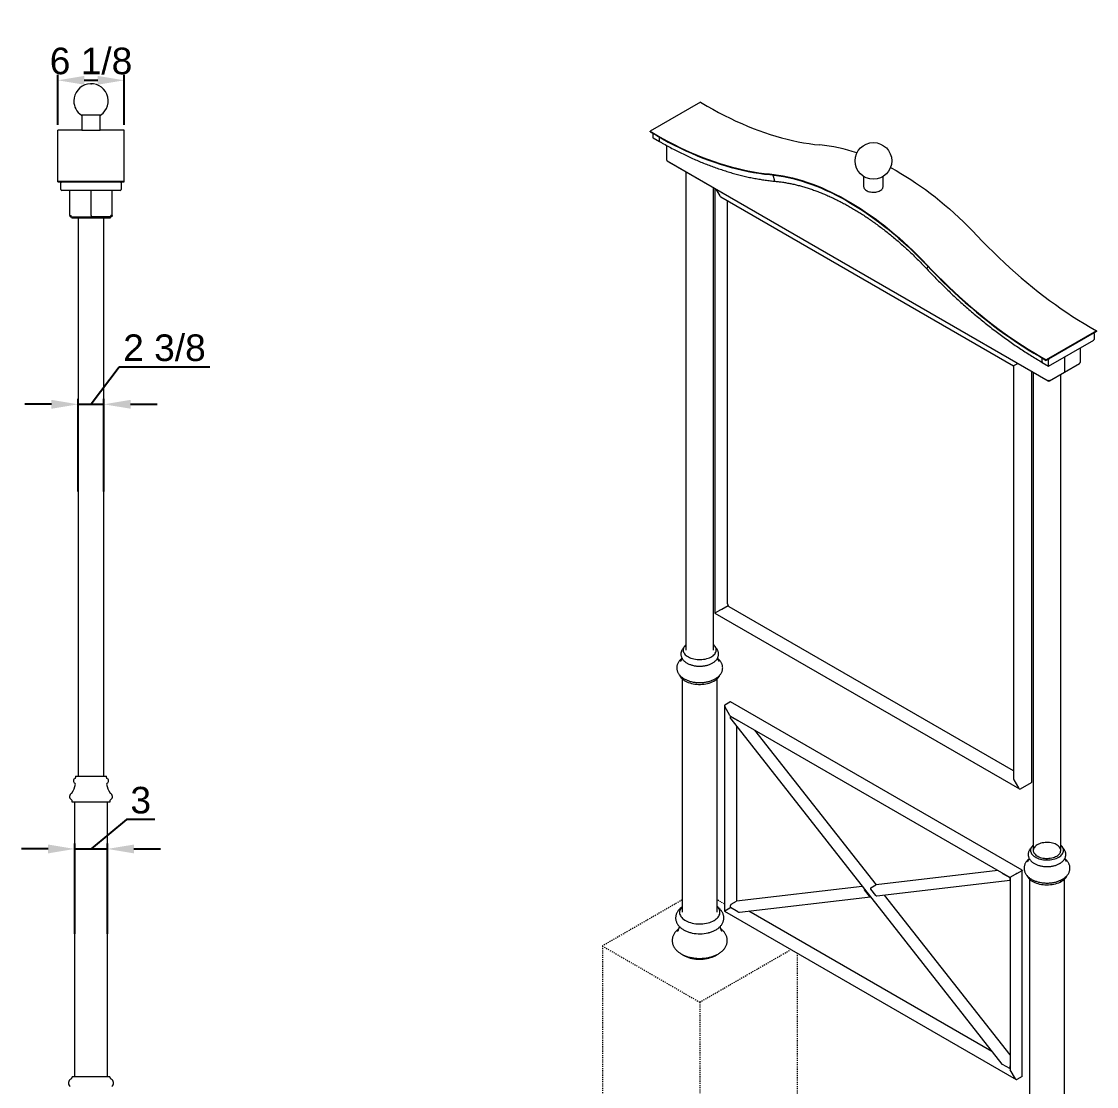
# Model space of a CAD drawing. Header units: inches. Extents: x -6 to 262, y -2 to 177.
# Drawn here: x 158.9 to 257.5, y 79.6 to 177.3 of the extents above; entities that cross this region are included whole.
import ezdxf

# ---------------------------------------------------------------- set-up
doc = ezdxf.new("R2010")
doc.units = ezdxf.units.IN
doc.header["$PDSIZE"] = -1
doc.linetypes.add('HIDDEN', pattern=[1.905, 1.27, -0.635])
for name, color, linetype, lineweight in [('ZANO_R', 7, 'Continuous', 0), ('ZANO_R_przerywana', 250, 'HIDDEN', 0), ('ZANO_W', 1, 'Continuous', 0)]:
    doc.layers.add(name, color=color, linetype=linetype, lineweight=lineweight)
doc.styles.get("Standard").update_dxf_attribs({"font": 'arial.ttf'})
doc.dimstyles.new('amerykanie', dxfattribs={"dimtxt": 50, "dimasz": 50, "dimexe": 0.5, "dimexo": 0.5, "dimgap": 1, "dimtad": 1, "dimdec": 0, "dimzin": 0, "dimlunit": 5, "dimtxsty": 'Standard', "dimcen": 0.09, "dimclrd": 1, "dimclre": 1, "dimclrt": 1, "dimazin": 0, "dimtfac": 1, "dimtdec": 0, "dimtmove": 0, "dimatfit": 3, "dimfxl": 1, "dimtzin": 0, "dimarcsym": 1})

# ---------------------------------------------------------------- blocks, each defined once
blk = doc.blocks.new('*D379')
at = {"layer": 'ZANO_W', "color": 1, "lineweight": -2}
for p, q in [((168.566, 104.144), (165.306, 101.429)), ((171.162, 104.144), (168.566, 104.144)), ((163.808, 93.655), (163.808, 101.929)), ((166.804, 93.655), (166.804, 101.929)), ((161.37, 101.429), (158.933, 101.429)), ((163.808, 101.429), (166.804, 101.429)), ((169.242, 101.429), (171.679, 101.429))]:
    blk.add_line(p, q, dxfattribs=at)
at = {"layer": 'ZANO_W', "color": 1}
for points in [[(161.37, 101.022), (161.37, 101.835), (163.808, 101.429)], [(169.242, 101.835), (169.242, 101.022), (166.804, 101.429)]]:
    blk.add_solid(points, dxfattribs=at)
at = {"layer": 'ZANO_W', "color": 1, "insert": (169.864, 105.889), "char_height": 2.438, "attachment_point": 5}
blk.add_mtext('3', dxfattribs=at)
blk = doc.blocks.new('*D380')
at = {"layer": 'ZANO_W', "color": 1, "lineweight": -2}
for p, q in [((167.882, 145.629), (165.306, 142.217)), ((176.206, 145.629), (167.882, 145.629)), ((161.682, 142.217), (159.244, 142.217)), ((164.119, 134.206), (164.119, 142.717)), ((164.119, 142.217), (166.493, 142.217)), ((166.493, 134.206), (166.493, 142.717)), ((168.931, 142.217), (171.368, 142.217))]:
    blk.add_line(p, q, dxfattribs=at)
at = {"layer": 'ZANO_W', "color": 1}
for points in [[(161.682, 141.811), (161.682, 142.623), (164.119, 142.217)], [(168.931, 142.623), (168.931, 141.811), (166.493, 142.217)]]:
    blk.add_solid(points, dxfattribs=at)
at = {"layer": 'ZANO_W', "color": 1, "insert": (172.044, 147.39), "char_height": 2.4375, "attachment_point": 5}
blk.add_mtext('2 3/8', dxfattribs=at)
blk = doc.blocks.new('*D381')
at = {"layer": 'ZANO_W', "color": 1, "lineweight": -2}
for p, q in [((162.255, 167.849), (162.255, 172.436)), ((164.692, 171.936), (165.92, 171.936)), ((168.357, 167.849), (168.357, 172.436))]:
    blk.add_line(p, q, dxfattribs=at)
at = {"layer": 'ZANO_W', "color": 1}
for points in [[(164.692, 172.342), (164.692, 171.529), (162.255, 171.936)], [(165.92, 171.529), (165.92, 172.342), (168.357, 171.936)]]:
    blk.add_solid(points, dxfattribs=at)
at = {"layer": 'ZANO_W', "color": 1, "insert": (165.306, 173.696), "char_height": 2.4375, "attachment_point": 5}
blk.add_mtext('6 1/8', dxfattribs=at)

msp = doc.modelspace()

# ---------------------------------------------------------------- linework, layer by layer
at = {"layer": 'ZANO_R'}
for p, q in [((221.19629, 169.91945), (216.58358, 167.25659)), ((221.19629, 169.91945), (221.79148, 169.57585)), ((166.19188, 168.74189), (164.4202, 168.74189)), ((164.47138, 168.74189), (164.47138, 167.34851)), ((166.1407, 167.34851), (166.1407, 168.74189)), ((164.47138, 167.34851), (162.25482, 167.34851)), ((162.25482, 165.42774), (162.25482, 167.34851)), ((164.47138, 167.34851), (166.14051, 167.34851)), ((166.14051, 167.34851), (166.1407, 167.34851)), ((168.35726, 167.34851), (166.1407, 167.34851)), ((168.35726, 165.42774), (168.35726, 167.34851)), ((216.58358, 167.20504), (216.58358, 167.25659)), ((216.58358, 167.25659), (217.17877, 166.91299)), ((216.58358, 167.20504), (217.17877, 166.86144)), ((216.80678, 167.07619), (216.80678, 166.71532)), ((216.84165, 166.66671), (217.4194, 166.33318)), ((217.40196, 166.73367), (217.40196, 166.37172)), ((218.06433, 165.97068), (218.06433, 164.65358)), ((162.25482, 162.67306), (162.25482, 165.42774)), ((168.35726, 162.67306), (168.35726, 165.42774)), ((218.12746, 164.54424), (253.06501, 144.37522)), ((218.29475, 164.44767), (218.29475, 164.4388)), ((253.11325, 144.33851), (218.29475, 164.4388)), ((162.25482, 162.614), (162.25482, 162.67306)), ((162.25482, 162.67306), (168.35726, 162.67306)), ((168.35726, 162.614), (168.35726, 162.67306)), ((219.85299, 163.53925), (219.85299, 119.67832)), ((227.81118, 163.26003), (227.97133, 162.7268)), ((236.15094, 163.11459), (236.15094, 162.1894)), ((237.9354, 162.1894), (237.9354, 163.11459)), ((162.25482, 162.614), (168.35726, 162.614)), ((162.5501, 161.90533), (162.5501, 162.53526)), ((167.98324, 161.82659), (162.62884, 161.82659)), ((163.3572, 159.53345), (163.3572, 161.82659)), ((165.30604, 159.53345), (165.30604, 161.82659)), ((167.25488, 159.53345), (167.25488, 161.82659)), ((168.06198, 162.53526), (168.06198, 161.90533)), ((222.39079, 119.67832), (222.39079, 162.07421)), ((222.51336, 162.00345), (222.51336, 123.05935)), ((222.60974, 161.94781), (222.96697, 161.32906)), ((223.05626, 161.23481), (249.89201, 145.74286)), ((223.6812, 123.90547), (223.6812, 160.87404)), ((163.3572, 159.53345), (163.47531, 159.53345)), ((163.47531, 159.41534), (163.47531, 159.4744)), ((163.47531, 159.41534), (163.47809, 159.41534)), ((163.47809, 159.41534), (165.30604, 159.41534)), ((163.53437, 159.41534), (163.53437, 159.29723)), ((167.07772, 159.29723), (163.53437, 159.29723)), ((164.11902, 159.29723), (164.11902, 108.11551)), ((165.30604, 159.53345), (165.30604, 159.41534)), ((167.13399, 159.41534), (165.30604, 159.41534)), ((166.49306, 108.11551), (166.49306, 159.29723)), ((167.07772, 159.41534), (167.07772, 159.29723)), ((167.13677, 159.41534), (167.13399, 159.41534)), ((167.25488, 159.53345), (167.13677, 159.53345)), ((167.13677, 159.41534), (167.13677, 159.4744)), ((242.04302, 154.863), (241.94869, 154.65784)), ((257.50276, 148.96016), (252.89006, 146.2973)), ((257.50276, 148.90862), (252.89006, 146.24576)), ((256.90757, 149.30376), (257.50276, 148.96016)), ((257.50276, 148.96016), (257.50276, 148.90862)), ((253.11325, 145.72756), (257.2447, 148.11259)), ((257.27957, 148.71104), (257.27957, 148.1612)), ((256.02201, 146.08228), (256.02201, 147.40675)), ((249.92899, 145.76422), (250.28623, 145.97051)), ((252.29487, 146.6409), (252.89006, 146.2973)), ((252.29487, 146.58935), (252.89006, 146.24576)), ((252.51806, 146.09963), (252.51806, 146.4605)), ((252.5355, 146.06109), (253.11325, 145.72756)), ((252.89006, 146.2973), (252.89006, 146.24576)), ((253.11325, 146.30587), (253.11325, 146.3746)), ((253.11325, 146.3746), (253.11325, 146.30587)), ((253.11325, 145.75603), (253.11325, 146.30587)), ((254.57507, 145.17408), (255.95888, 145.97294)), ((254.60122, 145.23189), (254.60122, 146.58655)), ((249.89201, 145.74286), (249.89201, 107.8809)), ((251.57298, 107.59758), (251.57298, 145.22768)), ((251.69556, 145.15692), (251.69556, 101.296)), ((253.11325, 145.72756), (253.11325, 145.75603)), ((253.11325, 145.75603), (253.11325, 145.72756)), ((253.19125, 144.37522), (254.57507, 145.17408)), ((254.23335, 101.296), (254.23335, 144.97681)), ((253.11325, 144.37806), (253.11325, 144.33851)), ((253.11325, 144.33851), (253.17099, 144.37184)), ((253.12603, 144.38269), (253.12603, 144.41169)), ((253.13023, 144.38269), (253.13023, 144.41169)), ((222.55034, 123.08071), (222.96697, 123.3213)), ((223.14553, 123.4244), (223.72479, 123.7588)), ((249.89201, 108.60246), (223.82999, 123.64774)), ((222.51336, 123.05935), (250.43491, 106.94058)), ((219.60679, 119.67832), (219.60679, 119.55747)), ((219.60679, 119.55747), (219.60681, 119.55228)), ((222.63699, 119.55747), (222.63699, 119.67832)), ((219.52051, 117.03271), (219.52051, 95.62278)), ((222.72327, 95.62278), (222.72327, 117.03271)), ((223.38871, 114.58961), (223.38871, 95.72908)), ((223.41336, 114.6441), (223.88951, 114.91897)), ((223.88951, 113.68193), (223.41336, 114.50665)), ((250.69763, 99.47144), (223.94903, 114.91308)), ((223.9839, 113.59897), (223.94903, 113.57884)), ((223.94903, 113.39459), (223.94903, 113.57884)), ((223.94903, 113.57884), (224.60701, 113.199)), ((223.94904, 113.6191), (249.57699, 98.8244)), ((223.96045, 113.35393), (248.82762, 81.70373)), ((224.50936, 96.63382), (224.50936, 112.6553)), ((237.31826, 98.14776), (226.16996, 112.33699)), ((163.8887, 108.11551), (163.8887, 107.97705)), ((163.8887, 108.11551), (165.30604, 108.11551)), ((165.30604, 108.11551), (166.72338, 108.11551)), ((166.72338, 107.97705), (166.72338, 108.11551)), ((249.92899, 107.75646), (250.34563, 107.03483)), ((250.52418, 106.93173), (251.536, 107.51585)), ((163.53437, 105.90161), (163.53437, 105.75327)), ((163.53437, 105.75327), (165.30604, 105.75327)), ((163.80799, 105.75327), (163.80799, 80.55611)), ((165.30604, 105.75327), (167.07772, 105.75327)), ((166.80409, 80.55611), (166.80409, 105.75327)), ((167.07772, 105.75327), (167.07772, 105.90161)), ((251.44935, 101.296), (251.44935, 101.17515)), ((251.44935, 101.17515), (251.44944, 101.16595)), ((254.47956, 101.17515), (254.47953, 101.18033)), ((254.47956, 101.17515), (254.47956, 101.296)), ((248.46656, 99.46543), (237.30351, 98.14602)), ((248.88415, 99.18411), (249.54212, 98.80427)), ((249.54212, 98.80427), (249.57699, 98.82439)), ((249.54212, 98.80427), (249.54212, 98.62001)), ((249.57699, 98.8244), (249.57699, 81.25795)), ((249.60164, 98.83864), (250.07779, 99.1136)), ((250.19683, 99.18233), (250.67298, 99.45721)), ((250.69763, 80.61091), (250.69763, 99.47144)), ((251.36308, 98.65039), (251.36308, 77.24045)), ((254.56583, 77.24045), (254.56583, 98.65039)), ((236.02761, 97.99521), (224.50389, 96.63317)), ((236.6879, 97.10071), (236.22644, 97.68804)), ((237.26471, 97.16889), (236.80326, 97.75621)), ((236.8051, 97.86399), (237.28125, 98.13886)), ((237.35964, 97.12268), (249.57699, 98.5667)), ((224.00855, 96.3515), (224.4847, 96.62638)), ((224.75654, 95.63306), (236.76808, 97.05276)), ((249.57699, 82.54522), (238.05874, 97.20531)), ((219.2701, 95.62278), (219.2701, 95.57471)), ((222.97368, 95.57471), (222.97368, 95.62278)), ((223.38871, 95.72908), (250.13732, 80.28744)), ((223.41336, 95.74332), (223.88951, 96.01829)), ((223.94903, 96.05266), (223.94903, 96.23691)), ((224.60701, 95.67282), (223.94903, 96.05266)), ((247.91638, 82.86353), (225.61978, 95.73509)), ((249.54212, 81.27808), (248.88415, 81.65793)), ((249.54212, 81.46234), (249.54212, 81.27808)), ((249.54212, 81.27808), (249.57699, 81.29821)), ((250.07779, 80.35028), (249.60164, 81.17499)), ((163.57374, 80.55611), (163.57374, 80.50105)), ((163.57374, 80.55611), (165.30604, 80.55611)), ((165.30604, 80.55611), (167.03834, 80.55611)), ((167.03834, 80.50105), (167.03834, 80.55611)), ((250.67298, 80.55642), (250.19683, 80.28155))]:
    msp.add_line(p, q, dxfattribs=at)
at = {"layer": 'ZANO_R', "flags": 128}
for points in [[(221.79148, 169.57585), (222.32254, 169.27536), (222.8534, 168.98718), (223.38384, 168.7114), (223.91365, 168.44815), (224.44262, 168.19752), (224.97055, 167.95962), (225.49722, 167.73454), (226.02243, 167.52236), (226.54597, 167.32318), (227.06764, 167.13707), (227.58723, 166.9641), (228.10452, 166.80434), (228.61933, 166.65786), (229.13145, 166.52471), (229.64066, 166.40494), (230.14679, 166.29861), (230.64961, 166.20575), (231.14894, 166.1264), (231.64458, 166.06059), (232.13633, 166.00835)], [(217.17877, 166.91299), (217.70983, 166.6125), (218.24069, 166.32432), (218.77113, 166.04854), (219.30094, 165.78529), (219.82991, 165.53466), (220.35784, 165.29676), (220.88451, 165.07168), (221.40972, 164.8595), (221.93327, 164.66032), (222.45493, 164.47421), (222.97452, 164.30124), (223.49182, 164.14148), (224.00662, 163.995), (224.51874, 163.86185), (225.02796, 163.74208), (225.53408, 163.63575), (226.0369, 163.54289), (226.53623, 163.46354), (227.03187, 163.39773), (227.52363, 163.34549)], [(217.17877, 166.86144), (217.71072, 166.56045), (218.24246, 166.27179), (218.77379, 165.99555), (219.30448, 165.73186), (219.83434, 165.48081), (220.36315, 165.24252), (220.8907, 165.01706), (221.41679, 164.80453), (221.9412, 164.60501), (222.46374, 164.41859), (222.98419, 164.24533), (223.50235, 164.08531), (224.01802, 163.93858), (224.53099, 163.8052), (225.04106, 163.68524), (225.54803, 163.57873), (226.05169, 163.48571), (226.55186, 163.40623), (227.04832, 163.34031), (227.5409, 163.28799)], [(238.6114, 163.93006), (238.67636, 163.8954), (239.12509, 163.64883), (239.57396, 163.38971), (240.02269, 163.11818), (240.47104, 162.8344), (240.91873, 162.53855), (241.36552, 162.23079), (241.81114, 161.91129), (242.25533, 161.58025), (242.69783, 161.23785), (243.1384, 160.8843), (243.57677, 160.5198), (244.01269, 160.14456), (244.4459, 159.75879), (244.87617, 159.36273), (245.30323, 158.9566), (245.72683, 158.54064), (246.14675, 158.11508), (246.56272, 157.68018)], [(227.52363, 163.34549), (227.9396, 163.30012), (228.35951, 163.24086), (228.78312, 163.16774), (229.21018, 163.0808), (229.64044, 162.98009), (230.07365, 162.86567), (230.50957, 162.73761), (230.94794, 162.59598), (231.38851, 162.44087), (231.83101, 162.27236), (232.27521, 162.09055), (232.72082, 161.89554), (233.16761, 161.68746), (233.6153, 161.46642), (234.06365, 161.23254), (234.51238, 160.98597), (234.96125, 160.72685), (235.40999, 160.45532), (235.85833, 160.17154), (236.30603, 159.87569), (236.75281, 159.56793), (237.19843, 159.24843), (237.64262, 158.91739), (238.08513, 158.57499), (238.52569, 158.22144), (238.96406, 157.85694), (239.39998, 157.4817), (239.8332, 157.09593), (240.26346, 156.69987), (240.69052, 156.29374), (241.11413, 155.87778), (241.53404, 155.45222), (241.95001, 155.01732)], [(227.5409, 163.28799), (227.95587, 163.24273), (228.37478, 163.18361), (228.79737, 163.11066), (229.22341, 163.02393), (229.65264, 162.92346), (230.08482, 162.80932), (230.51969, 162.68156), (230.95701, 162.54027), (231.39653, 162.38553), (231.83797, 162.21742), (232.2811, 162.03605), (232.72565, 161.84151), (233.17137, 161.63393), (233.61799, 161.41341), (234.06526, 161.1801), (234.51292, 160.93412), (234.96071, 160.67561), (235.40837, 160.40473), (235.85565, 160.12164), (236.30227, 159.82649), (236.74799, 159.51947), (237.19254, 159.20074), (237.63566, 158.87049), (238.07711, 158.52891), (238.51662, 158.17621), (238.95394, 157.81258), (239.38882, 157.43823), (239.82099, 157.05339), (240.25023, 156.65828), (240.67626, 156.25312), (241.09886, 155.83815), (241.51776, 155.41361), (241.93274, 154.97975)], [(236.15094, 162.1894), (236.15634, 162.13282), (236.17672, 162.06648), (236.21192, 162.00225), (236.26135, 161.94121), (236.32415, 161.88443), (236.39926, 161.83286)], [(236.39926, 161.83286), (236.48538, 161.78739), (236.58105, 161.7488), (236.68463, 161.71774), (236.79434, 161.69476), (236.9083, 161.68024), (237.02458, 161.67444), (237.14117, 161.67744), (237.25609, 161.68921), (237.36736, 161.70953), (237.47308, 161.73806), (237.57145, 161.77432), (237.66079, 161.81768), (237.73955, 161.86739), (237.8064, 161.92262), (237.86019, 161.98241), (237.9, 162.04575), (237.92515, 162.11154), (237.9352, 162.17866), (237.9354, 162.1894)], [(246.56272, 157.68018), (247.05447, 157.16465), (247.55011, 156.6582), (248.04944, 156.16104), (248.55227, 155.67335), (249.05839, 155.19533), (249.56761, 154.72716), (250.07972, 154.26904), (250.59453, 153.82114), (251.11183, 153.38364), (251.63141, 152.95671), (252.15308, 152.54052), (252.67662, 152.13523), (253.20183, 151.74101), (253.7285, 151.35801), (254.25643, 150.98638), (254.7854, 150.62626), (255.31521, 150.27781), (255.84565, 149.94115), (256.37651, 149.61643), (256.90757, 149.30376)], [(241.93274, 154.97975), (242.42531, 154.46337), (242.92178, 153.95607), (243.42194, 153.45808), (243.92561, 152.96957), (244.43258, 152.49075), (244.94264, 152.02181), (245.45561, 151.56292), (245.97128, 151.11427), (246.48944, 150.67604), (247.00989, 150.2484), (247.53243, 149.83151), (248.05685, 149.42555), (248.58293, 149.03067), (249.11049, 148.64703), (249.6393, 148.27478), (250.16915, 147.91407), (250.69985, 147.56503), (251.23117, 147.22781), (251.76291, 146.90254), (252.29487, 146.58935)], [(241.95001, 155.01732), (242.44176, 154.50179), (242.9374, 153.99534), (243.43673, 153.49818), (243.93956, 153.01049), (244.44568, 152.53247), (244.9549, 152.0643), (245.46701, 151.60618), (245.98182, 151.15828), (246.49912, 150.72078), (247.0187, 150.29385), (247.54037, 149.87766), (248.06391, 149.47237), (248.58912, 149.07815), (249.11579, 148.69515), (249.64372, 148.32352), (250.17269, 147.9634), (250.7025, 147.61495), (251.23294, 147.27829), (251.7638, 146.95357), (252.29487, 146.6409)], [(241.94694, 154.63448), (241.94593, 154.6358), (241.94441, 154.64129), (241.94534, 154.64873), (241.94869, 154.65784)], [(241.94869, 154.65784), (241.94534, 154.64873), (241.94441, 154.64129), (241.94593, 154.6358), (241.94695, 154.63448)], [(219.85299, 120.15626), (219.78236, 120.08702), (219.71853, 120.00799), (219.66864, 119.92569), (219.6332, 119.84093), (219.61255, 119.75455), (219.60691, 119.66742), (219.61631, 119.58039), (219.64069, 119.49434), (219.67978, 119.41011), (219.7332, 119.32855), (219.80043, 119.25047), (219.88079, 119.17664), (219.97348, 119.1078), (220.07759, 119.04462), (220.19208, 118.98775), (220.31581, 118.93773), (220.44754, 118.89508), (220.58599, 118.86021), (220.72975, 118.83347), (220.87742, 118.81513), (221.02751, 118.80537), (221.17854, 118.80428), (221.32901, 118.81188), (221.47742, 118.82809), (221.6223, 118.85275), (221.7622, 118.88562), (221.89574, 118.92636), (222.02159, 118.97458), (222.13849, 119.02979), (222.2453, 119.09145), (222.34094, 119.15894), (222.42446, 119.23159), (222.49504, 119.30868), (222.55197, 119.38944), (222.59469, 119.47308), (222.62277, 119.55875), (222.63593, 119.64562), (222.63405, 119.7328), (222.61714, 119.81945), (222.58536, 119.9047), (222.53905, 119.98769), (222.47865, 120.06761), (222.40476, 120.14366), (222.39079, 120.15626)], [(219.2751, 117.37413), (219.29997, 117.3179), (219.3528, 117.22611), (219.41948, 117.13738), (219.49948, 117.0524), (219.59218, 116.97183), (219.69685, 116.8963), (219.81267, 116.82641), (219.93874, 116.76271), (220.07407, 116.70568), (220.2176, 116.65579), (220.3682, 116.61341), (220.52471, 116.57888), (220.68589, 116.55247), (220.85048, 116.53439), (221.01719, 116.52478), (221.18473, 116.52371), (221.35177, 116.53119), (221.51701, 116.54716), (221.67917, 116.57151), (221.83696, 116.60403), (221.98915, 116.64447), (222.13456, 116.69253), (222.27204, 116.74781), (222.40052, 116.80989), (222.51899, 116.87828), (222.62653, 116.95245), (222.72229, 117.03182), (222.80552, 117.11576), (222.87558, 117.20362), (222.93192, 117.29471), (222.97391, 117.38783)], [(251.69556, 101.77394), (251.66188, 101.74273), (251.59131, 101.66564), (251.53437, 101.58488), (251.49166, 101.50124), (251.46358, 101.41557), (251.45041, 101.3287), (251.45229, 101.24151), (251.46921, 101.15487), (251.50098, 101.06962), (251.54729, 100.98663), (251.6077, 100.90671), (251.68158, 100.83066), (251.76822, 100.75923), (251.86674, 100.69314), (251.97617, 100.63304), (252.09543, 100.57953), (252.22332, 100.53314), (252.35858, 100.49433), (252.49986, 100.46349), (252.64575, 100.44092), (252.79482, 100.42685), (252.94557, 100.42142), (253.0965, 100.42468), (253.24613, 100.4366), (253.39295, 100.45706), (253.53552, 100.48586), (253.67241, 100.52271), (253.80227, 100.56724), (253.9238, 100.61902), (254.03579, 100.67753)], [(253.85724, 100.78061), (253.94853, 100.83935), (254.02828, 100.90345), (254.09557, 100.97215), (254.14959, 101.04465), (254.18972, 101.12009), (254.21548, 101.1976), (254.22658, 101.27626), (254.22287, 101.35515), (254.20442, 101.43335), (254.17142, 101.50994), (254.12428, 101.58402), (254.06354, 101.65472), (253.98991, 101.72122), (253.90426, 101.78273), (253.80759, 101.83854), (253.70104, 101.88798), (253.58585, 101.93049), (253.46337, 101.96555), (253.33505, 101.99277), (253.20238, 102.01181), (253.06692, 102.02247), (252.93026, 102.02461), (252.794, 102.0182), (252.65974, 102.00333), (252.52906, 101.98016), (252.40347, 101.94898), (252.28447, 101.91014), (252.17343, 101.86409), (252.07167, 101.81139), (251.98038, 101.75265), (251.90062, 101.68855), (251.83334, 101.61985), (251.77932, 101.54735), (251.73919, 101.4719), (251.71343, 101.3944), (251.70233, 101.31574), (251.70603, 101.23684), (251.72449, 101.15865), (251.75748, 101.08206), (251.80463, 101.00798), (251.86537, 100.93727), (251.939, 100.87078), (252.02465, 100.80927), (252.12131, 100.75346), (252.22787, 100.70401), (252.34306, 100.66151), (252.46553, 100.62644), (252.59386, 100.59923), (252.72653, 100.58018), (252.86198, 100.56953), (252.99864, 100.56739), (253.1349, 100.5738), (253.26916, 100.58867), (253.39985, 100.61183), (253.52543, 100.64302), (253.64444, 100.68186), (253.75548, 100.7279), (253.85724, 100.78061)], [(254.03579, 100.67753), (254.13714, 100.74218), (254.22683, 100.81234), (254.30398, 100.8873), (254.36781, 100.96633), (254.4177, 101.04863), (254.45314, 101.13339), (254.47379, 101.21977), (254.47944, 101.3069), (254.47003, 101.39393), (254.44566, 101.47998), (254.40656, 101.56421), (254.35314, 101.64576), (254.28591, 101.72385), (254.23335, 101.77394)], [(254.76421, 100.2528), (254.7096, 100.34259), (254.6405, 100.4305)], [(250.67298, 99.45721), (250.68241, 99.46265), (250.68975, 99.46689), (250.69476, 99.46978), (250.69731, 99.47125), (250.69763, 99.47144)], [(251.119, 98.98845), (251.12145, 98.9824), (251.16719, 98.88935), (251.22701, 98.799), (251.30042, 98.71206), (251.38685, 98.6292), (251.48563, 98.55108), (251.59598, 98.4783), (251.71705, 98.41144), (251.84787, 98.35101), (251.98744, 98.2975), (252.13465, 98.25131), (252.28836, 98.21282), (252.44735, 98.18232), (252.6104, 98.16006), (252.77622, 98.1462), (252.9435, 98.14085), (253.11096, 98.14406), (253.27726, 98.1558), (253.44112, 98.17598), (253.60125, 98.20444), (253.75639, 98.24096), (253.90534, 98.28525), (254.04692, 98.33697), (254.18003, 98.39571), (254.30363, 98.46101)], [(254.30363, 98.46101), (254.41674, 98.53236), (254.51849, 98.6092), (254.60808, 98.69093), (254.6848, 98.77692), (254.74806, 98.86648), (254.79736, 98.95892), (254.81358, 98.99782)], [(219.52051, 96.1596), (219.51131, 96.15034), (219.43587, 96.06488), (219.37401, 95.97585), (219.32623, 95.88398), (219.2929, 95.79001), (219.27429, 95.69469), (219.27056, 95.59879), (219.28174, 95.50308), (219.30773, 95.40834), (219.34833, 95.31533), (219.40321, 95.22479), (219.47193, 95.13745), (219.55393, 95.05402), (219.64856, 94.97518), (219.75505, 94.90154), (219.87254, 94.83371), (220.00009, 94.77224), (220.13668, 94.71761), (220.28119, 94.67027), (220.43248, 94.63061), (220.58932, 94.59892), (220.75044, 94.57549), (220.91455, 94.56048), (221.08034, 94.55403), (221.24646, 94.55618), (221.41157, 94.56692), (221.57436, 94.58616), (221.7335, 94.61375), (221.88771, 94.64946), (222.03576, 94.69301), (222.17646, 94.74404), (222.30866, 94.80215), (222.4313, 94.86687), (222.54341, 94.93767), (222.64406, 95.01399), (222.73247, 95.09521), (222.8079, 95.18067), (222.86976, 95.2697), (222.91755, 95.36157), (222.95088, 95.45554), (222.96949, 95.55086), (222.97321, 95.64676), (222.96204, 95.74247), (222.93604, 95.83721), (222.89544, 95.93022), (222.84056, 96.02076), (222.77185, 96.1081), (222.72327, 96.1596)], [(219.48379, 91.76738), (219.54342, 91.72656), (219.66541, 91.65313), (219.79761, 91.58585), (219.93909, 91.52519), (220.08888, 91.47158), (220.24591, 91.42539), (220.40908, 91.38695), (220.57725, 91.35652), (220.74925, 91.33433), (220.92386, 91.32052), (221.09985, 91.31519), (221.276, 91.31839), (221.45108, 91.33008), (221.62384, 91.35019), (221.79308, 91.37858), (221.95761, 91.41504), (222.11628, 91.45932), (222.26798, 91.51111), (222.41163, 91.57005), (222.54624, 91.63572), (222.67086, 91.70766), (222.75339, 91.76268)]]:
    msp.add_lwpolyline(points, dxfattribs=at)
at = {"layer": 'ZANO_R'}
msp.add_circle((237.04317, 164.54215), 1.68345, dxfattribs=at)
for centre, radius, start, end in [((165.30604, 170.04395), 1.57482, 304.2288663, 180), ((165.30604, 170.04395), 1.57482, 180, 235.7711337), ((217.442, 166.36662), 0.04036, 172.7441705, 235.9436491), ((217.44411, 166.36757), 0.04235, 174.3804169, 234.2928276), ((230.64497, 151.00212), 15.08016, 71.1167445, 84.3244065), ((218.12752, 164.65988), 0.0635, 185.6947992, 245.6253417), ((228.03355, 162.74004), 0.06361, 192.0217091, 260.0302528), ((228.03343, 162.73998), 0.06348, 191.9840848, 260.6349042), ((162.62884, 162.53526), 0.07874, 90, 180), ((162.62884, 161.90533), 0.07874, 180, 270), ((167.98324, 162.53526), 0.07874, 0, 90), ((167.98324, 161.90533), 0.07874, 270, 0), ((252.5581, 146.09453), 0.04036, 172.7425589, 235.9596984), ((252.55931, 146.09508), 0.0415, 173.7011526, 234.986667), ((255.95883, 146.08858), 0.0635, 294.3746583, 354.3052008), ((254.54116, 145.22424), 0.06054, 304.0563508, 7.2558296), ((253.12813, 144.60533), 0.19406, 242.6096722, 297.3903278), ((224.00425, 123.92017), 0.32339, 182.6054785, 237.3945217), ((220.12091, 118.21111), 0.9043, 138.3367336, 152.3645956), ((222.14026, 118.2232), 0.88329, 27.4176059, 41.9088114), ((163.93201, 107.68243), 0.24016, 112.5020228, 245.3282339), ((163.79889, 107.39264), 0.07874, 348.8092143, 65.3282339), ((163.80996, 107.97705), 0.07874, 292.5020228, 0), ((166.80212, 107.97705), 0.07874, 180, 247.4979772), ((166.81319, 107.39264), 0.07874, 114.6717661, 191.1907857), ((166.68007, 107.68243), 0.24016, 294.6717661, 67.4979772), ((163.6574, 106.2454), 0.31989, 116.2995926, 239.5907609), ((163.48078, 106.60277), 0.07874, 296.2995926, 327.3176497), ((161.55882, 107.83581), 2.36223, 327.3176497, 348.8092143), ((169.05326, 107.83581), 2.36223, 191.1907857, 212.6823503), ((167.1313, 106.60277), 0.07874, 212.6823503, 243.7004074), ((166.95468, 106.2454), 0.31989, 300.4092391, 63.7004074), ((163.45562, 105.90161), 0.07874, 0, 59.5907609), ((167.15646, 105.90161), 0.07874, 120.4092391, 180), ((251.96033, 99.83124), 0.90033, 138.3454122, 153.0111776), ((221.12121, 97.07244), 3.42135, 258.6567817, 282.7431421), ((163.638, 79.96556), 0.39892, 115.9948018, 234.6753902), ((163.37688, 80.50105), 0.19685, 295.9948018, 0), ((167.2352, 80.50105), 0.19685, 180, 244.0051982), ((166.97408, 79.96556), 0.39892, 305.3246098, 64.0051982)]:
    msp.add_arc(centre, radius, start, end, dxfattribs=at)
for centre, major_axis, ratio, start_param, end_param in [((216.92581, 166.71532), (0.11904, 0), 0.57738155, 3.14159265, 3.92707208), ((216.92581, 166.71532), (0.11904, 0), 0.57738155, 3.14159265, 3.92707208), ((223.05625, 161.3806), (-0.08928, 0.15463), 0.57733463, 1.57075569, 2.35623512), ((223.05625, 161.3806), (-0.08928, 0.15463), 0.57733463, 1.57075569, 2.35623512), ((257.16053, 148.71104), (0.11904, 0), 0.57738155, 0, 0.78547943), ((257.16053, 148.71104), (0.11904, 0), 0.57738155, 0, 0.78547943), ((257.16053, 148.1612), (0.11904, 0), 0.57738155, 5.49770588, 6.28318531), ((257.16053, 148.1612), (0.11904, 0), 0.57738155, 5.49770588, 6.28318531), ((250.01827, 145.81576), (0.12626, 0.0729), 0.00007037, 2.35615387, 3.14155203), ((250.01827, 145.81576), (0.12626, 0.0729), 0.00007037, 2.35615386, 3.14163329), ((223.05625, 123.37284), (0.12626, 0.0729), 0.00007037, 0.78535753, 2.35615386), ((223.05625, 123.37284), (0.12626, 0.0729), 0.00007037, 0.78535753, 2.35615386), ((222.63962, 123.13225), (0.12626, 0.0729), 0.00007037, 2.35615386, 3.14163329), ((222.63962, 123.13225), (0.12626, 0.0729), 0.00007037, 2.35615386, 3.14155202), ((223.47288, 114.54101), (-0.05952, 0.10309), 0.57733463, 6.28314468, 7.853941), ((223.47288, 114.54101), (-0.05952, 0.10309), 0.57733463, 6.28314468, 7.853941), ((223.94903, 114.81588), (-0.05952, 0.10309), 0.57733463, 5.49782778, 6.28314468), ((223.94903, 114.81588), (-0.05952, 0.10309), 0.57733463, 5.49782778, 6.28314468), ((223.94903, 113.71629), (-0.05952, 0.10309), 0.57733463, 1.57075569, 2.35623512), ((223.94903, 113.71629), (-0.05952, 0.10309), 0.57733463, 1.57075569, 2.35623512), ((224.00855, 113.42895), (0.03529, 0.08498), 0.56398912, 2.2054729, 2.83516276), ((224.66653, 113.23336), (0.12794, -0.05313), 0.41306233, 4.40595909, 5.54972913), ((250.01827, 107.808), (-0.08928, 0.15463), 0.57733463, 0.78535753, 1.57075569), ((250.01827, 107.808), (-0.08928, 0.15463), 0.57733463, 0.78535753, 1.57075569), ((251.44672, 107.67048), (-0.08928, 0.15463), 0.57733463, 3.14155202, 3.92695018), ((251.44672, 107.67048), (-0.08928, 0.15463), 0.57733463, 3.14155202, 3.92695018), ((250.4349, 107.08637), (-0.08928, 0.15463), 0.57733463, 1.57075569, 3.14155202), ((250.4349, 107.08637), (-0.08928, 0.15463), 0.57733463, 1.57075569, 3.14155202), ((248.94366, 99.21847), (0.12794, -0.05313), 0.41306233, 3.26218905, 4.40595909), ((249.60164, 98.65437), (0.03529, 0.08498), 0.56398912, 2.2054729, 3.34919064), ((249.66116, 98.873), (0.08417, 0.0486), 0.00007037, 2.35615385, 3.14155201), ((249.66116, 98.873), (0.08417, 0.0486), 0.00007037, 2.35615385, 3.14163328), ((250.13731, 99.14796), (0.08417, 0.0486), 0.00007037, 0.78535754, 2.35615385), ((250.13731, 99.14796), (0.08417, 0.0486), 0.00007037, 0.78535753, 2.35615386), ((250.61346, 99.42284), (0.08417, 0.0486), 0.00007037, 0.00004063, 0.78535753), ((236.28596, 97.7224), (0.069, -0.06445), 0.71246793, 3.46130321, 4.49846944), ((236.86278, 97.79057), (0.069, -0.06445), 0.71246793, 2.92767311, 4.49846944), ((237.33893, 98.06545), (0.069, -0.06445), 0.71246793, 2.59942643, 2.92767311), ((224.4847, 96.54615), (0.03529, 0.08498), 0.56398912, 0.30642989, 0.63467657), ((236.74741, 97.13507), (0.069, -0.06445), 0.71246793, 4.49846944, 5.53563567), ((237.32423, 97.20325), (0.069, -0.06445), 0.71246793, 4.49846944, 5.74101909), ((223.47288, 95.77768), (0.08417, 0.0486), 0.00007037, 2.35615385, 3.14163328), ((223.47288, 95.77768), (0.08417, 0.0486), 0.00007037, 2.35615385, 3.14155202), ((223.94903, 96.05265), (0.08417, 0.0486), 0.00007037, 1.57072203, 2.35615385), ((223.94903, 96.05265), (0.08417, 0.0486), 0.00007037, 1.57072203, 2.35615385), ((224.00855, 96.27127), (0.03529, 0.08498), 0.56398912, 0.63467657, 2.2054729), ((224.66653, 95.70718), (0.12794, -0.05313), 0.41306233, 4.40595909, 5.64850874), ((248.94366, 81.69228), (0.12794, -0.05313), 0.41306233, 3.77626922, 4.40595909), ((249.60164, 81.4967), (0.03529, 0.08498), 0.56398912, 1.06175516, 2.2054729), ((249.66116, 81.20935), (-0.05952, 0.10309), 0.57733463, 0.78535753, 1.57075569), ((249.66116, 81.20935), (-0.05952, 0.10309), 0.57733463, 0.78535753, 1.57075569), ((250.13731, 80.38464), (-0.05952, 0.10309), 0.57733463, 1.57075569, 3.14155202), ((250.13731, 80.38464), (-0.05952, 0.10309), 0.57733463, 1.57075569, 3.14155202), ((250.61346, 80.65951), (-0.05952, 0.10309), 0.57733463, 3.14155202, 3.92695018), ((250.61346, 80.65951), (-0.05952, 0.10309), 0.57733463, 3.14155202, 3.92695018)]:
    msp.add_ellipse(centre, major_axis=major_axis, ratio=ratio, start_param=start_param, end_param=end_param, dxfattribs=at)
for points, knots in [([(217.4194, 166.33318), (217.50851, 166.28205), (217.76689, 166.13376), (218.19453, 165.89666), (218.7021, 165.62557), (219.20925, 165.36573), (219.71583, 165.11705), (220.22164, 164.87965), (220.72652, 164.65363), (221.2303, 164.43904), (221.7328, 164.23597), (222.23384, 164.04449), (222.73326, 163.86467), (223.23089, 163.69657), (223.72655, 163.54024), (224.22007, 163.39575), (224.71129, 163.26314), (225.20002, 163.14246), (225.68611, 163.03375), (226.16937, 162.93706), (226.64968, 162.85237), (227.12676, 162.77996), (227.58483, 162.72089), (227.88227, 162.69133), (228.02307, 162.67734)], [0, 0, 0, 0, 0.024571071, 0.07124936, 0.117928453, 0.164607723, 0.211287093, 0.257966455, 0.304645697, 0.351324707, 0.398003357, 0.444681505, 0.491358996, 0.538035659, 0.584711307, 0.631385738, 0.678058734, 0.72473006, 0.771399468, 0.818066695, 0.864731465, 0.911393492, 0.958052482, 1, 1, 1, 1]), ([(218.10131, 164.60204), (218.1027, 164.58899), (218.10549, 164.5629), (218.12084, 164.55005), (218.12851, 164.54363)], [0, 0, 0, 0, 0.50003148, 1, 1, 1, 1]), ([(228.02307, 162.67734), (228.08939, 162.67086), (228.28191, 162.65205), (228.60342, 162.61169), (228.98853, 162.55232), (229.37685, 162.48077), (229.76811, 162.39729), (230.16212, 162.30187), (230.55868, 162.19457), (230.95758, 162.07544), (231.35861, 161.94455), (231.76157, 161.80195), (232.16624, 161.64773), (232.57243, 161.48196), (232.97991, 161.30472), (233.38847, 161.11611), (233.79791, 160.91622), (234.20801, 160.70516), (234.61854, 160.48302), (235.02931, 160.24994), (235.44009, 160.00602), (235.85067, 159.7514), (236.26083, 159.4862), (236.67036, 159.21056), (237.07905, 158.92462), (237.48667, 158.62854), (237.89302, 158.32247), (238.29788, 158.00656), (238.70105, 157.68097), (239.1023, 157.34589), (239.50143, 157.00148), (239.89823, 156.64792), (240.29249, 156.28539), (240.684, 155.91409), (241.07257, 155.53422), (241.45795, 155.1459), (241.74878, 154.84435), (241.91112, 154.67242), (241.94694, 154.63449)], [0, 0, 0, 0, 0.01510302, 0.04385019, 0.07259461, 0.1013353, 0.13007269, 0.15880719, 0.18753919, 0.21626906, 0.24499713, 0.27372373, 0.30244914, 0.33117362, 0.35989739, 0.38862068, 0.41734365, 0.44606647, 0.47478926, 0.50351211, 0.53223513, 0.56095842, 0.58968205, 0.61840607, 0.64713054, 0.67585549, 0.70458096, 0.73330697, 0.76203353, 0.79076065, 0.81948833, 0.84821656, 0.87694535, 0.90567468, 0.93440454, 0.96313491, 0.99186577, 1, 1, 1, 1]), ([(241.94694, 154.63449), (242.02914, 154.54754), (242.26749, 154.29541), (242.66475, 153.88419), (243.1397, 153.40365), (243.61795, 152.93154), (244.09926, 152.4679), (244.58349, 152.01292), (245.07047, 151.56674), (245.56003, 151.12953), (246.05201, 150.70143), (246.54624, 150.28258), (247.04254, 149.87314), (247.54075, 149.47325), (248.0407, 149.08303), (248.54222, 148.70263), (249.04513, 148.33218), (249.54926, 147.97181), (250.05445, 147.62163), (250.56051, 147.28178), (251.06728, 146.95232), (251.57458, 146.6336), (252.06405, 146.33587), (252.38441, 146.14915), (252.5355, 146.06109)], [0, 0, 0, 0, 0.024573127, 0.071255749, 0.117939221, 0.164623133, 0.2113075, 0.257992336, 0.304677654, 0.351363466, 0.39804978, 0.444736607, 0.491423952, 0.538111819, 0.58480021, 0.631489124, 0.678178557, 0.724868502, 0.771558946, 0.818249875, 0.864941267, 0.911633097, 0.958325332, 1, 1, 1, 1]), ([(255.95783, 145.97234), (255.96551, 145.97876), (255.98085, 145.9916), (255.98364, 146.0177), (255.98503, 146.03074)], [0, 0, 0, 0, 0.49996852, 1, 1, 1, 1]), ([(219.66088, 119.89608), (219.6438, 119.87885), (219.59866, 119.83332), (219.53887, 119.75279), (219.48156, 119.6566), (219.43891, 119.55728), (219.41043, 119.45649), (219.3961, 119.35528), (219.39552, 119.25464), (219.40828, 119.1554), (219.43398, 119.05823), (219.47226, 118.96366), (219.52295, 118.87203), (219.58593, 118.78376), (219.66108, 118.69937), (219.74808, 118.6195), (219.84637, 118.5449), (219.95507, 118.47631), (220.07308, 118.41438), (220.19921, 118.35961), (220.33223, 118.31237), (220.47101, 118.27287), (220.61445, 118.24128), (220.7615, 118.21771), (220.91107, 118.20224), (221.06212, 118.19493), (221.21358, 118.19579), (221.36437, 118.20483), (221.51345, 118.222), (221.65976, 118.24725), (221.80229, 118.2805), (221.94003, 118.32166), (222.07201, 118.37063), (222.19723, 118.42729), (222.31469, 118.49152), (222.42329, 118.5631), (222.52184, 118.6417), (222.60911, 118.72675), (222.68394, 118.81742), (222.74534, 118.91264), (222.79269, 119.01113), (222.82573, 119.11157), (222.84458, 119.21276), (222.84955, 119.31368), (222.84103, 119.41344), (222.81948, 119.51133), (222.78518, 119.60676), (222.73864, 119.69947), (222.67899, 119.7885), (222.62774, 119.85337), (222.59329, 119.8865), (222.58631, 119.89322)], [0, 0, 0, 0, 0.01313208, 0.03470137, 0.05584763, 0.07649159, 0.0966349, 0.1163575, 0.13579476, 0.15511113, 0.17442624, 0.19390548, 0.2136921, 0.23388648, 0.25452958, 0.27559538, 0.29700078, 0.31863327, 0.34038335, 0.36215765, 0.38390059, 0.4055926, 0.42723008, 0.448819, 0.4703707, 0.49189931, 0.51342042, 0.5349498, 0.55649924, 0.57808567, 0.59972581, 0.62143538, 0.64322757, 0.66511006, 0.68708001, 0.70911614, 0.73114892, 0.75307195, 0.77475063, 0.79604512, 0.81685475, 0.83715395, 0.85699935, 0.87651144, 0.89584796, 0.91514529, 0.93455444, 0.95422861, 0.97428397, 0.9947821, 1, 1, 1, 1]), ([(219.49776, 118.92179), (219.46835, 118.89847), (219.40248, 118.84624), (219.3132, 118.75697), (219.22893, 118.65642), (219.15838, 118.55099), (219.10176, 118.44211), (219.05943, 118.33089), (219.03133, 118.21846), (219.01724, 118.10577), (219.01683, 117.99366), (219.02974, 117.88288), (219.05564, 117.77406), (219.0942, 117.66772), (219.14525, 117.5642), (219.20868, 117.46388), (219.28443, 117.36718), (219.37231, 117.27466), (219.47198, 117.18696), (219.58283, 117.10479), (219.704, 117.02884), (219.83447, 116.95968), (219.97309, 116.89779), (220.11877, 116.8435), (220.27042, 116.79701), (220.42707, 116.75847), (220.58773, 116.72798), (220.75145, 116.70562), (220.91727, 116.69144), (221.08425, 116.68548), (221.25143, 116.68774), (221.41786, 116.69822), (221.58259, 116.7169), (221.74467, 116.74372), (221.90321, 116.77862), (222.05729, 116.82155), (222.20603, 116.87243), (222.34853, 116.93119), (222.48388, 116.99773), (222.61111, 117.07192), (222.72917, 117.15356), (222.8369, 117.24226), (222.93315, 117.33745), (223.01684, 117.4383), (223.08709, 117.54379), (223.14331, 117.65276), (223.18527, 117.76402), (223.213, 117.87648), (223.22673, 117.98915), (223.22678, 118.10124), (223.21352, 118.21198), (223.18729, 118.32074), (223.14839, 118.42701), (223.09702, 118.53046), (223.03322, 118.63066), (222.95732, 118.72737), (222.86847, 118.81931), (222.79776, 118.88411), (222.75396, 118.91607), (222.74693, 118.9212)], [0, 0, 0, 0, 0.01510293, 0.03383199, 0.05234237, 0.07053338, 0.08833386, 0.10572237, 0.12273073, 0.13943367, 0.15593351, 0.17234649, 0.18875524, 0.20527659, 0.22201628, 0.23905797, 0.25645274, 0.27421035, 0.29229715, 0.31064488, 0.32916868, 0.34778706, 0.36642965, 0.38504963, 0.40362858, 0.42216069, 0.44064826, 0.45909847, 0.4775213, 0.49592822, 0.51433156, 0.53274289, 0.55117213, 0.56963235, 0.58813646, 0.60669668, 0.62532355, 0.64402423, 0.66279965, 0.68164008, 0.70051642, 0.71935938, 0.73808404, 0.75658723, 0.77476865, 0.7925583, 0.80993616, 0.82693535, 0.84363152, 0.86012755, 0.87653985, 0.89295009, 0.90947592, 0.92622263, 0.94327316, 0.96067759, 0.9784445, 0.99653919, 1, 1, 1, 1]), ([(219.50826, 118.90277), (219.5, 118.8889), (219.48257, 118.85965), (219.46054, 118.83013), (219.45106, 118.81901), (219.44665, 118.81384)], [0, 0, 0, 0, 0.3251864, 0.68566695, 1, 1, 1, 1]), ([(222.79676, 118.81438), (222.79383, 118.81769), (222.78657, 118.82586), (222.7664, 118.85318), (222.74809, 118.87943), (222.73721, 118.89971), (222.73586, 118.90223)], [0, 0, 0, 0, 0.23589868, 0.58328085, 0.94803978, 1, 1, 1, 1]), ([(251.50523, 101.51585), (251.49632, 101.50734), (251.45825, 101.47097), (251.40291, 101.40056), (251.34087, 101.30572), (251.29369, 101.20714), (251.2606, 101.10672), (251.24177, 101.00552), (251.2368, 100.90461), (251.24531, 100.80485), (251.26687, 100.70696), (251.30113, 100.61151), (251.34783, 100.51889), (251.40686, 100.42949), (251.47811, 100.34378), (251.56134, 100.26237), (251.65608, 100.18599), (251.76153, 100.11539), (251.87668, 100.05125), (252.00032, 99.99413), (252.13125, 99.94443), (252.26829, 99.90242), (252.41035, 99.86827), (252.55635, 99.8421), (252.70523, 99.82402), (252.85592, 99.81407), (253.00736, 99.8123), (253.15849, 99.8187), (253.30823, 99.83326), (253.45555, 99.85591), (253.5994, 99.8866), (253.73879, 99.92522), (253.87275, 99.97168), (253.99784, 100.0249), (254.08243, 100.06807), (254.12505, 100.09244), (254.13141, 100.09607)], [0, 0, 0, 0, 0.00970024, 0.041444384, 0.072625972, 0.103097577, 0.132821756, 0.161881427, 0.190453043, 0.218767559, 0.247024696, 0.275445577, 0.304254525, 0.333621647, 0.363637114, 0.394294247, 0.425494905, 0.457082847, 0.488891732, 0.520779117, 0.552636739, 0.584425931, 0.616135042, 0.647769144, 0.679342806, 0.710875689, 0.74239008, 0.773909628, 0.80545237, 0.83704129, 0.868701051, 0.90045533, 0.932324979, 0.964324487, 0.994673477, 1, 1, 1, 1]), ([(254.13141, 100.09607), (254.15171, 100.10815), (254.20987, 100.14275), (254.29872, 100.20545), (254.39381, 100.28607), (254.47718, 100.37306), (254.54778, 100.46532), (254.6047, 100.56174), (254.64745, 100.66099), (254.6759, 100.7618), (254.69024, 100.86301), (254.69082, 100.96365), (254.67806, 101.06289), (254.65238, 101.16006), (254.61403, 101.2546), (254.56359, 101.34638), (254.49966, 101.43406), (254.45248, 101.49126), (254.42403, 101.5174), (254.424, 101.51743)], [0, 0, 0, 0, 0.03697673, 0.10594645, 0.17492267, 0.24342848, 0.31102301, 0.37729179, 0.44198648, 0.5051122, 0.5669195, 0.6278326, 0.68836684, 0.74889711, 0.80994176, 0.87194969, 0.93523544, 0.99992745, 1, 1, 1, 1]), ([(251.33986, 100.53921), (251.30968, 100.51519), (251.24313, 100.4622), (251.15337, 100.37207), (251.06946, 100.27137), (250.99927, 100.16584), (250.94302, 100.05688), (250.90107, 99.94561), (250.87334, 99.83316), (250.85962, 99.72048), (250.85956, 99.6084), (250.87282, 99.49766), (250.89906, 99.3889), (250.93795, 99.28262), (250.98933, 99.17918), (251.05309, 99.07895), (251.12916, 98.98236), (251.21736, 98.88996), (251.31733, 98.8024), (251.42846, 98.72038), (251.5499, 98.6446), (251.68059, 98.57563), (251.81942, 98.51394), (251.96526, 98.45985), (252.11707, 98.41357), (252.27383, 98.37524), (252.43458, 98.34497), (252.59837, 98.32282), (252.76423, 98.30886), (252.93123, 98.30311), (253.09841, 98.30559), (253.2648, 98.31629), (253.42947, 98.33518), (253.59148, 98.36221), (253.74991, 98.39733), (253.90385, 98.44048), (254.05246, 98.49155), (254.1947, 98.55058), (254.30347, 98.60397), (254.36393, 98.63813), (254.38159, 98.64811)], [0, 0, 0, 0, 0.02314871, 0.05105537, 0.07863194, 0.10572898, 0.13224212, 0.15814154, 0.18347661, 0.20836008, 0.23294524, 0.25740563, 0.28186294, 0.30649254, 0.33145131, 0.35686289, 0.38280191, 0.40928117, 0.43624894, 0.46360242, 0.49121493, 0.51896547, 0.54674947, 0.57449876, 0.60218646, 0.6298043, 0.65735597, 0.68485232, 0.71230828, 0.73974101, 0.76716889, 0.79460903, 0.82207635, 0.84959038, 0.87717033, 0.90483434, 0.93259804, 0.96047193, 0.98845707, 1, 1, 1, 1]), ([(251.34993, 100.51946), (251.34401, 100.50918), (251.32862, 100.48247), (251.3082, 100.45449), (251.2934, 100.43605), (251.28993, 100.43228), (251.28952, 100.43184)], [0, 0, 0, 0, 0.23218023, 0.6034958, 0.95384708, 1, 1, 1, 1]), ([(254.38159, 98.64811), (254.40424, 98.66155), (254.469, 98.69998), (254.56874, 98.76911), (254.67679, 98.8575), (254.77333, 98.95254), (254.85736, 99.05325), (254.92798, 99.15864), (254.98458, 99.26753), (255.02691, 99.37875), (255.05501, 99.49118), (255.06911, 99.60387), (255.06952, 99.71598), (255.0566, 99.82676), (255.03071, 99.93557), (254.99214, 100.04192), (254.9411, 100.14545), (254.87763, 100.24574), (254.80204, 100.34255), (254.71355, 100.43463), (254.6419, 100.50043), (254.59698, 100.5333), (254.58876, 100.53932)], [0, 0, 0, 0, 0.03080764, 0.08806846, 0.14533463, 0.20224954, 0.25849995, 0.3137798, 0.3678729, 0.42071409, 0.47240005, 0.52315787, 0.57329852, 0.62317517, 0.67303901, 0.72324503, 0.77411452, 0.82590177, 0.87876199, 0.9327248, 0.987688, 1, 1, 1, 1]), ([(254.63986, 100.43131), (254.6355, 100.43642), (254.62624, 100.44726), (254.60414, 100.47686), (254.58651, 100.50615), (254.57777, 100.52067)], [0, 0, 0, 0, 0.30951605, 0.65754571, 1, 1, 1, 1]), ([(219.43337, 96.06016), (219.40206, 96.03545), (219.33267, 95.98067), (219.23826, 95.88715), (219.14917, 95.7823), (219.0739, 95.67231), (219.01268, 95.55864), (218.96584, 95.44241), (218.93333, 95.32475), (218.91492, 95.20661), (218.91029, 95.08886), (218.9191, 94.97228), (218.94099, 94.85756), (218.9756, 94.74525), (219.02269, 94.63579), (219.08212, 94.52952), (219.15382, 94.4268), (219.2377, 94.32808), (219.33359, 94.23391), (219.44109, 94.14496), (219.55954, 94.06192), (219.68805, 93.98548), (219.82552, 93.91619), (219.97081, 93.85457), (220.12263, 93.80057), (220.28049, 93.75565), (220.38831, 93.72849), (220.44417, 93.71863), (220.44468, 93.71854)], [0, 0, 0, 0, 0.035218479, 0.078055096, 0.120313958, 0.161764373, 0.202257863, 0.241762475, 0.280359026, 0.318212758, 0.35554071, 0.392586241, 0.429548531, 0.46665371, 0.504143116, 0.542229786, 0.581079459, 0.620788051, 0.661362009, 0.702712765, 0.744674885, 0.787045902, 0.82963157, 0.872258413, 0.914820503, 0.957274713, 0.999608766, 1, 1, 1, 1]), ([(221.88042, 93.73729), (221.90554, 93.74285), (221.98512, 93.76047), (222.11424, 93.79889), (222.26706, 93.85212), (222.41345, 93.91398), (222.55284, 93.98383), (222.68412, 94.06174), (222.80619, 94.14744), (222.91781, 94.24055), (223.01777, 94.3404), (223.10495, 94.44612), (223.1785, 94.55661), (223.23788, 94.67068), (223.28288, 94.78714), (223.31358, 94.90492), (223.33021, 95.02305), (223.3331, 95.1407), (223.3226, 95.25708), (223.29908, 95.37153), (223.26286, 95.48349), (223.21419, 95.59256), (223.15318, 95.6984), (223.07996, 95.80066), (222.99438, 95.89872), (222.89872, 95.99155), (222.82673, 96.0479), (222.79105, 96.07582)], [0, 0, 0, 0, 0.019874679, 0.062952971, 0.106215583, 0.149678018, 0.193336377, 0.237154808, 0.281029184, 0.324770635, 0.368150501, 0.410912007, 0.452828718, 0.493764026, 0.533701064, 0.572734589, 0.61104063, 0.648843927, 0.686393285, 0.723880662, 0.761545241, 0.799628998, 0.838343024, 0.877847656, 0.918229507, 0.959482689, 1, 1, 1, 1]), ([(219.18786, 94.0998), (219.15797, 94.0767), (219.08736, 94.02214), (218.9886, 93.92799), (218.89099, 93.81943), (218.80687, 93.70554), (218.73644, 93.58766), (218.68019, 93.4668), (218.63818, 93.344), (218.61031, 93.2202), (218.59634, 93.09624), (218.59599, 92.97283), (218.60897, 92.85066), (218.63496, 92.73034), (218.6737, 92.61234), (218.72501, 92.49704), (218.7888, 92.38478), (218.865, 92.27594), (218.95351, 92.17099), (219.05413, 92.07047), (219.16644, 91.97503), (219.28983, 91.88533), (219.42346, 91.802), (219.56636, 91.72557), (219.71748, 91.65648), (219.87577, 91.59502), (220.04027, 91.54139), (220.21004, 91.49574), (220.38419, 91.45815), (220.56185, 91.42869), (220.74216, 91.40743), (220.92425, 91.39439), (221.10726, 91.3896), (221.29033, 91.39307), (221.47259, 91.40479), (221.65317, 91.42473), (221.83125, 91.45286), (222.00597, 91.48914), (222.17653, 91.53351), (222.3421, 91.58591), (222.50188, 91.6463), (222.65503, 91.7146), (222.80069, 91.79073), (222.93794, 91.87456), (223.06574, 91.96584), (223.18303, 92.06419), (223.28873, 92.16902), (223.38184, 92.27955), (223.46157, 92.39484), (223.52736, 92.51382), (223.57894, 92.63543), (223.61629, 92.75866), (223.63957, 92.88259), (223.64904, 93.00645), (223.64498, 93.12951), (223.62771, 93.25113), (223.59751, 93.37073), (223.55463, 93.48788), (223.49922, 93.60222), (223.43134, 93.7134), (223.35115, 93.82106), (223.25844, 93.92448), (223.16018, 94.01869), (223.08826, 94.07501), (223.05507, 94.101)], [0, 0, 0, 0, 0.01253784, 0.02961141, 0.04651337, 0.06316351, 0.07949842, 0.09548651, 0.11113393, 0.12648079, 0.14159214, 0.15654838, 0.17143762, 0.18632175, 0.20128924, 0.21642241, 0.23179083, 0.24744477, 0.26340845, 0.27967559, 0.29621019, 0.31295418, 0.32984017, 0.34680443, 0.3637917, 0.380762, 0.39769829, 0.41459364, 0.43144804, 0.44826586, 0.46505417, 0.48182158, 0.49857763, 0.51533231, 0.53209449, 0.54887263, 0.56567722, 0.5825186, 0.59940662, 0.61634999, 0.63335532, 0.65042533, 0.66755637, 0.68473478, 0.70192493, 0.71906861, 0.73609499, 0.75292272, 0.76947511, 0.78569788, 0.80157171, 0.81711467, 0.83237616, 0.84742724, 0.86235159, 0.87722963, 0.89213149, 0.90714474, 0.92234818, 0.93780583, 0.95356011, 0.96962553, 0.98598563, 1, 1, 1, 1]), ([(219.24352, 94.32517), (219.23458, 94.27966), (219.21649, 94.18751), (219.17787, 94.0612), (219.13518, 93.94826), (219.10471, 93.88554), (219.0902, 93.85568)], [0, 0, 0, 0, 0.2568753, 0.52011429, 0.77157989, 1, 1, 1, 1]), ([(223.15318, 93.8571), (223.15054, 93.862), (223.13288, 93.89489), (223.10056, 93.96918), (223.0591, 94.08144), (223.02387, 94.20178), (223.00792, 94.28697), (223.00054, 94.32635)], [0, 0, 0, 0, 0.04104237, 0.27506992, 0.5210363, 0.77860284, 1, 1, 1, 1])]:
    msp.add_open_spline(points, degree=3, knots=knots, dxfattribs=at)
for points in [[(163.3572, 159.53345), (163.35897, 159.51798), (163.36252, 159.48702), (163.38984, 159.44798), (163.42888, 159.42067), (163.45983, 159.41712), (163.47531, 159.41534)], [(163.41625, 159.53345), (163.41714, 159.52572), (163.41892, 159.51024), (163.43257, 159.49072), (163.45209, 159.47706), (163.46757, 159.47529), (163.47531, 159.4744)], [(163.47809, 159.41534), (163.47786, 159.41712), (163.4774, 159.42067), (163.4767, 159.44798), (163.47601, 159.48702), (163.47554, 159.51798), (163.47531, 159.53345)], [(167.13399, 159.41534), (167.13422, 159.41712), (167.13468, 159.42067), (167.13538, 159.44798), (167.13608, 159.48702), (167.13654, 159.51798), (167.13677, 159.53345)], [(167.25488, 159.53345), (167.25311, 159.51798), (167.24956, 159.48702), (167.22224, 159.44798), (167.1832, 159.42067), (167.15225, 159.41712), (167.13677, 159.41534)], [(167.19583, 159.53345), (167.19494, 159.52572), (167.19316, 159.51024), (167.17951, 159.49072), (167.15999, 159.47706), (167.14451, 159.47529), (167.13677, 159.4744)], [(253.03885, 144.43303), (253.04002, 144.4204), (253.04235, 144.39513), (253.06247, 144.37327), (253.09146, 144.36677), (253.1145, 144.37738), (253.12603, 144.38269)], [(253.13023, 144.38269), (253.14176, 144.37738), (253.1648, 144.36677), (253.19379, 144.37327), (253.21391, 144.39513), (253.21624, 144.4204), (253.21741, 144.43303)]]:
    msp.add_open_spline(points, degree=3, dxfattribs=at)
msp.add_point((165.30604, 171.61877), dxfattribs=at)
at = {"layer": 'ZANO_R_przerywana', "ltscale": 0.05}
for p, q in [((219.52051, 96.75939), (212.19407, 92.52992)), ((223.38871, 96.37523), (222.72327, 96.75939)), ((212.19407, 92.52992), (221.12189, 87.376)), ((212.19407, 92.52992), (212.19407, 61.60136)), ((221.12189, 87.376), (229.49007, 92.20684)), ((230.04971, 91.88377), (230.04971, 61.60136)), ((221.12189, 87.376), (221.12189, 56.44744))]:
    msp.add_line(p, q, dxfattribs=at)

# ---------------------------------------------------------------- dimensions: what is measured, and where the dimension line sits
at = {"layer": 'ZANO_W'}
for base, p1, p2, picture, middle in [((168.35726, 171.9357), (162.25482, 167.34851), (168.35726, 167.34851), '*D381', (165.30604, 171.9357)), ((166.49306, 142.21699), (164.11902, 133.70637), (166.49306, 133.70637), '*D380', (168.38158, 145.62926)), ((166.80409, 101.42856), (163.80799, 93.15469), (166.80409, 93.15469), '*D379', (169.06616, 104.1435))]:
    dim = msp.add_linear_dim(base=base, p1=p1, p2=p2, dimstyle='amerykanie', override={"dimtxt": 2.4375, "dimasz": 2.4375, "dimgap": 0.5, "dimdec": 4, "dimaunit": 1, "dimadec": 1, "dimtdec": 4, "dimtmove": 1, "dimfrac": 2}, dxfattribs=at)
    dim.commit()
    dim.dimension.update_dxf_attribs({"geometry": picture, "text_midpoint": middle, "dimtype": 160})

doc.saveas('drawing.dxf')
